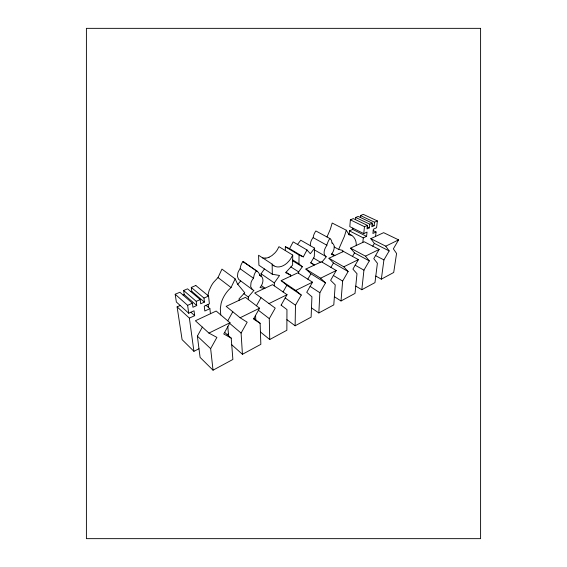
<?xml version="1.0" encoding="UTF-8"?>
<svg xmlns="http://www.w3.org/2000/svg" width="567" height="567" viewBox="0 0 567 567"><rect width="100%" height="100%" fill="white"/><g stroke="black" fill="none" stroke-linecap="round" stroke-linejoin="round"><path stroke-width="0.85" d="M285.329 250.557L285.343 246.758L289.581 248.637L303.302 256.879L306.995 249.962L293.153 241.875L289.581 248.637M290.729 276.143L290.736 275.236L286.073 272.195M269.041 257.234L271.983 255.561L274.775 253.066A22.836 22.836 0 0 0 277.192 250.019L278.971 246.68L292.728 255.072L292.607 265.051L285.626 272.684L290.736 275.236M356.225 245.49C356.7 240.387 353.744 235.206 348.549 233.923M295.131 325.784L295.478 305.216L301.261 295.06L295.726 290.432L281.182 280.608L297.838 272.819L312.509 282.182L306.733 292.31L311.928 296.789L311.12 317.144L295.131 325.784L286.909 319.668M298.639 273.329L298.667 271.891L302.317 266.781L298.915 263.797L292.671 259.927M298.915 263.797L299.092 255.051L285.343 246.758M297.512 244.42L300.765 240.224L314.621 248.155L314.274 256.794L310.709 262.904L314.026 264.711L314.005 265.25M318.845 312.963L319.866 292.721L325.508 282.89L320.603 278.206L305.882 269.056L321.432 261.777L336.245 270.516L330.611 280.325L335.217 284.861L333.793 304.883L318.845 312.963L311.489 307.902M248.424 299.659L248.289 297.03L253.988 290.297A4.04 4.04 0 0 1 252.379 289.602L238.615 279.347L237.467 276.59L237.835 273.039A11.723 11.723 0 0 1 239.919 269.155L240.677 266.065A14.423 14.423 0 0 1 242.364 262.401L242.938 261.578A5.294 5.294 0 0 1 243.881 262.089L257.524 271.508L258.857 273.067A6.691 6.691 0 0 1 259.643 275.477A4.054 4.054 0 0 1 261.033 276.086C263.343 277.773 263.258 281.126 262.344 283.557A12.481 12.481 0 0 1 260.04 287.483L264.413 288.461M252.386 289.595L250.657 286.562L251.039 282.579A12.417 12.417 0 0 1 253.492 278.241L254.165 274.952A15.344 15.344 0 0 1 256.057 271.246L256.362 270.828A5.096 5.096 0 0 1 257.29 271.338M342.78 251.783L342.879 250.458L338.641 249.409L334.232 246.985M341.022 300.971L342.638 281.062L348.138 271.529L343.8 266.802L328.952 258.254L343.503 251.443L358.408 259.629L352.908 269.134L356.997 273.712L355.027 293.394L341.022 300.971L334.374 296.718M349.166 234.235L349.456 230.868L352.731 229.422L366.58 236.375L367.04 232.08L363.745 233.583L349.811 226.623L350.385 219.84L353.319 218.6L367.395 225.39L367.019 228.919L369.372 227.863L369.776 224.199L372.228 223.107L371.817 226.757L374.142 225.716L374.546 222.207L377.388 220.946L376.58 227.743L373.384 229.196L372.888 233.462L376.07 231.995L375.545 236.446M352.731 229.422L352.844 228.14M355.488 219.649L355.693 217.459L358.138 216.417L372.228 223.107M360.272 217.43L360.449 215.566L363.291 214.361L377.388 220.946M362.83 242.4L363.298 237.885L366.58 236.375M363.745 233.583L364.461 226.694L367.395 225.39M361.81 289.723L363.943 270.154L369.315 260.905L365.467 256.156L350.541 248.148L364.191 241.762L379.146 249.43L373.781 258.658L377.402 263.258L374.964 282.614L361.81 289.723L355.757 286.108M310.447 245.766A7.669 7.669 0 0 1 310.376 243.987L310.794 241.939A12.722 12.722 0 0 1 312.105 239.047L313.147 237.623L313.601 235.503A15.266 15.266 0 0 1 315.365 231.719L315.883 230.967L330.129 238.672L331.447 240.309L332.049 243.066A2.87 2.87 0 0 1 332.425 243.236C334.672 244.639 334.452 247.822 333.736 250.033A13.133 13.133 0 0 1 332.149 253.329L331.334 254.406L334.65 255.589M381.343 279.162L383.923 259.92L389.168 250.94L385.766 246.177L370.804 238.664L383.625 232.668L398.601 239.869L393.363 248.835L396.567 253.442L393.711 272.472L381.343 279.162L375.793 276.051M321.921 262.067L326.379 256.709A2.849 2.849 0 0 1 325.848 256.468C323.658 255.037 323.899 251.897 324.608 249.707A13.161 13.161 0 0 1 326.209 246.397L327.528 243.158A16.259 16.259 0 0 1 329.356 239.281L329.888 238.516M207.891 295.464L209.074 290.623L211.328 285.768A33.744 33.744 0 0 1 213.568 282.352L218.019 277.568L221.952 269.112L235.149 278.865L237.523 284.003L244.753 292.742L239.04 298.859L239.132 300.29M326.996 236.956L330.398 229.068L332.184 223.037L346.288 230.209L344.389 236.361L338.641 249.409M292.728 255.072L290.885 258.502A24.346 24.346 0 0 1 288.412 261.635C284.875 265.767 278.071 269.141 273.152 265.306M220.761 314.926L220.315 308.809L221.08 303.522A29.066 29.066 0 0 1 223.164 297.937L223.986 296.364A35.289 35.289 0 0 1 228.657 289.907L231.053 287.547L235.149 278.865M224.638 332.368L231.208 338.13L232.881 359.457L213.036 370.187L200.101 357.416L197.366 336.132L202.341 327.095M213.036 370.187L210.648 348.655L216.899 337.4L208.925 333.091L195.388 320.766L216.169 311.042L229.996 322.736L223.752 333.963L231.208 338.13M227.75 320.837L232.789 311.772M242.435 354.29L241.088 333.063L247.177 322.205L240.125 317.754L226.162 306.364L245.412 297.356L259.601 308.186L253.52 319.023L260.125 323.318L260.848 344.332L242.435 354.29L231.726 344.757M256.447 305.776L260.983 297.675M283.061 291.948L286.824 285.286L281.182 280.608M269.729 339.527L269.29 318.626L275.222 308.129L254.682 293.019L272.557 284.648L287.03 294.705L281.104 305.174L286.959 309.575L286.859 330.263L269.729 339.527L260.423 331.986M307.824 279.191L310.907 273.769L305.882 269.056M330.922 267.376L333.424 263.003L328.952 258.254M352.525 256.397L354.531 252.91L350.541 248.148M372.767 246.163L374.355 243.427L370.804 238.664M261.132 276.157L261.054 273.776L264.456 268.971M274.343 285.888L274.308 282.905L279.559 275.477L272.309 274.258L258.906 265.228L258.573 255.249L272.153 264.123A7.18 7.18 0 0 0 273.953 265.838M314.621 248.155L310.326 253.725L306.995 249.962M237.793 284.329L240.656 280.977M180.193 305.493L177.102 306.86L182.092 339.626L193.921 351.313L198.989 348.755M227.126 334.551L228.423 333.892M208.925 333.091L229.996 322.736M240.125 317.754L259.601 308.186M268.978 303.579L287.03 294.705M295.726 290.432L312.509 282.182M320.603 278.206L336.245 270.516M343.8 266.802L358.408 259.629M365.467 256.156L379.146 249.43M385.766 246.177L398.601 239.869M177.102 306.86L189.378 318.122L194.672 315.684L194.042 310.787L188.712 313.218L176.365 302.02L175.182 294.252L179.888 292.253L192.404 303.21L192.929 307.257L196.742 305.542L196.225 301.339L183.644 290.495L187.557 288.83L200.194 299.574L200.69 303.763L204.432 302.083L203.978 298.065L191.285 287.412L195.806 285.492M210.435 313.721L209.903 308.661L204.807 311.007L204.255 306.145L209.393 303.806L208.564 296.024L195.806 285.492M196.225 301.339L200.194 299.574M175.182 294.252L187.627 305.337L192.404 303.21M203.978 298.065L208.564 296.024M183.134 295.095L184.218 294.627L196.742 305.542M190.966 291.729L191.795 291.374L204.432 302.083M265.803 258.113L262.712 257.95M299.092 255.051L303.302 256.879M360.449 215.566L374.546 222.207M372.051 224.716L374.142 225.716M355.693 217.459L369.776 224.199M367.239 226.828L369.372 227.863M373.221 230.606L376.07 231.995M350.385 219.84L364.461 226.694M349.456 230.868L363.298 237.885M374.355 243.427L389.168 250.94M375.595 255.54L383.923 259.92M354.531 252.91L369.315 260.905M332.049 243.037L332.425 243.236M313.147 237.623L327.031 245.32M355.169 265.221L363.943 270.154M331.837 253.768L334.87 255.483M314.55 249.962L325.848 256.468M333.424 263.003L348.138 271.529M313.53 258.07L320.511 262.209M333.389 275.491L342.638 281.062M310.787 262.755L314.026 264.711M292.657 260.777L302.317 266.781M310.907 273.769L325.508 282.89M290.885 266.937L298.667 271.891M310.114 286.385L319.866 292.721M286.824 285.286L301.261 295.06M261.054 273.776L274.308 282.905M242.938 261.578L256.362 270.828M259.587 275.087L261.033 276.086M285.187 297.966L295.478 305.216M240.202 268.808L253.484 278.234M261.387 285.598L265.009 288.185M243.874 293.685L248.289 297.03M218.019 277.568L231.053 287.547M258.432 310.277L269.29 318.626M253.888 318.37L260.125 323.318M229.649 323.367L241.088 333.063M206.012 305.344L209.903 308.661M190.852 312.24L194.672 315.684M197.366 336.132L210.648 348.655M346.288 230.209L349.095 234.816M183.644 290.495L184.218 294.627M187.627 305.337L188.712 313.218M189.378 318.122L193.921 351.313M191.285 287.412L191.795 291.374M208.217 304.344L208.557 307.512M227.828 326.642L228.579 335.827M255.589 315.337L255.767 319.866M272.153 264.123L272.309 274.258M281.267 304.883L281.267 305.301M243.881 262.089A5.223 5.223 0 0 1 244.689 262.783M349.095 234.823A7.201 7.201 0 0 1 351.76 235.56M269.034 257.227A11.673 11.673 0 0 1 265.803 258.12M480.596 28.35L86.404 28.35L86.404 538.65L480.596 538.65L480.596 28.35"/></g></svg>
